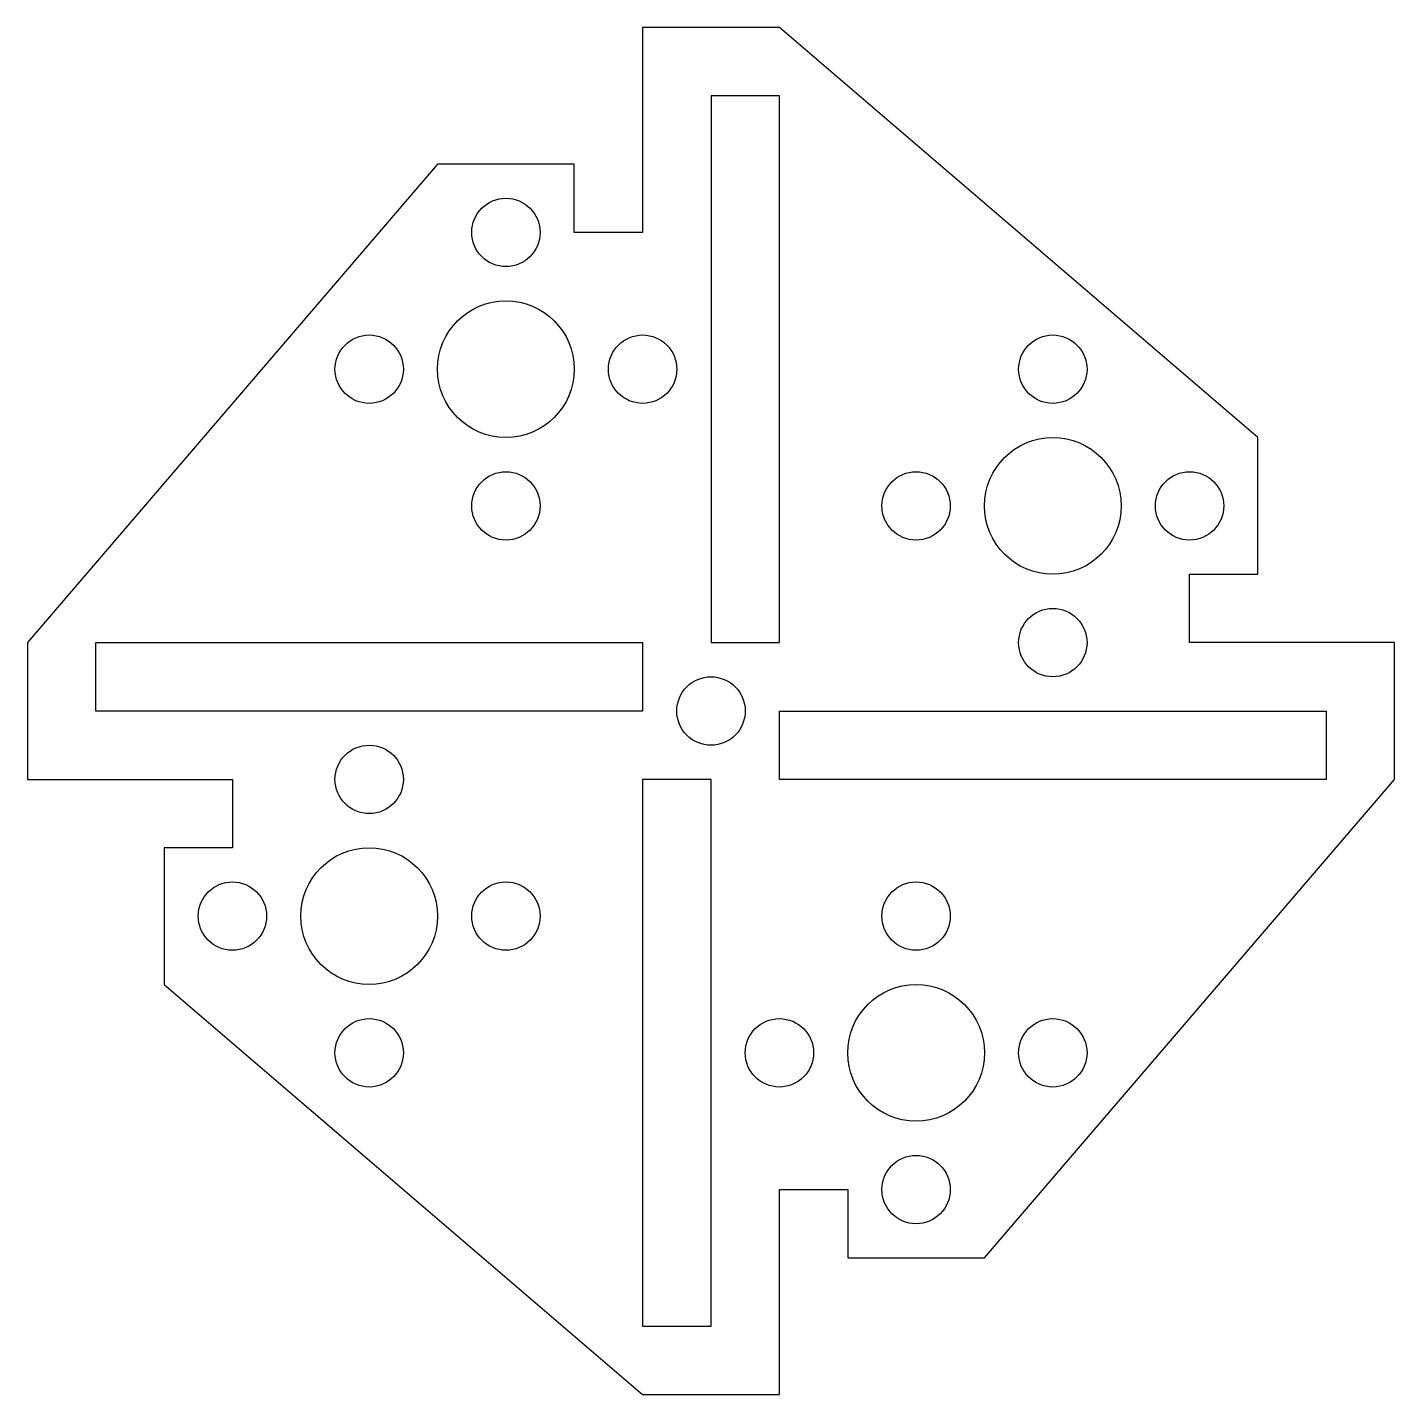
# Model space of a CAD drawing. Header units: inches. Extents: x 14.5 to 24.5, y 10.5 to 20.5.
import ezdxf

# ---------------------------------------------------------------- set-up
doc = ezdxf.new("R2010")
doc.units = ezdxf.units.IN
doc.header["$MEASUREMENT"] = 0

msp = doc.modelspace()

# ---------------------------------------------------------------- linework, layer by layer
for p, q in [((20, 20.5), (19, 20.5)), ((19, 20.5), (19, 19)), ((23.5, 17.5), (20, 20.5)), ((17.5, 19.5), (14.5, 16)), ((18.5, 19.5), (17.5, 19.5)), ((18.5, 19), (18.5, 19.5)), ((19, 19), (18.5, 19)), ((23.5, 16.5), (23.5, 17.5)), ((23, 16), (23, 16.5)), ((23, 16.5), (23.5, 16.5)), ((14.5, 16), (14.5, 15)), ((24.5, 16), (23, 16)), ((24.5, 15), (24.5, 16)), ((14.5, 15), (16, 15)), ((16, 15), (16, 14.5)), ((21.5, 11.5), (24.5, 15)), ((16, 14.5), (15.5, 14.5)), ((15.5, 14.5), (15.5, 13.5)), ((15.5, 13.5), (19, 10.5)), ((20, 10.5), (20, 12)), ((20, 12), (20.5, 12)), ((20.5, 12), (20.5, 11.5)), ((20.5, 11.5), (21.5, 11.5)), ((19, 10.5), (20, 10.5))]:
    msp.add_line(p, q)
for points in [[(19.5, 16), (20, 16), (20, 20), (19.5, 20)], [(19, 15.5), (15, 15.5), (15, 16), (19, 16)], [(20, 15.5), (24, 15.5), (24, 15), (20, 15)], [(19.5, 15), (19, 15), (19, 11), (19.5, 11)]]:
    msp.add_lwpolyline(points, close=True)
for centre, radius in [((18, 19), 0.25), ((18, 18), 0.5), ((17, 18), 0.25), ((19, 18), 0.25), ((22, 18), 0.25), ((22, 17), 0.5), ((18, 17), 0.25), ((21, 17), 0.25), ((23, 17), 0.25), ((22, 16), 0.25), ((19.5, 15.5), 0.25), ((17, 15), 0.25), ((17, 14), 0.5), ((16, 14), 0.25), ((18, 14), 0.25), ((21, 14), 0.25), ((21, 13), 0.5), ((17, 13), 0.25), ((20, 13), 0.25), ((22, 13), 0.25), ((21, 12), 0.25)]:
    msp.add_circle(centre, radius)

doc.saveas('drawing.dxf')
